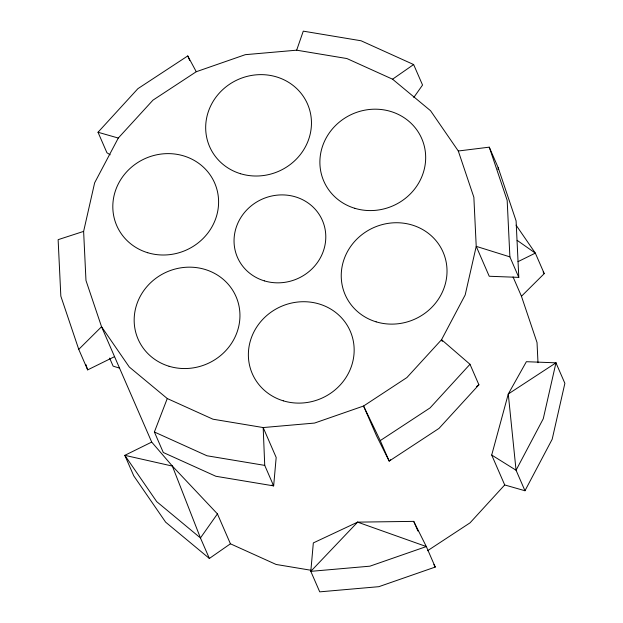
<?xml version="1.0" encoding="UTF-8"?>
<svg xmlns="http://www.w3.org/2000/svg" width="623" height="623" viewBox="0 0 623 623"><rect width="100%" height="100%" fill="white"/><g stroke="black" fill="none" stroke-linecap="round" stroke-linejoin="round"><path stroke-width="0.93" d="M498.065 169.612L498.174 167.665L489.257 147.16L458.294 151L430.563 110.738L392.568 79.199L346.902 58.546L296.665 50.183L245.291 54.676L196.268 71.723L152.954 100.163L118.292 138.049L94.641 182.812L83.622 231.39L85.974 280.482L101.549 326.74L151.701 442.089L172.353 466.074L217.427 513.889L230.432 543.801L276.098 564.454L311.173 570.294M491.703 455.039L508.275 394.001L526.373 361.698L555.957 362.827L564.874 383.332L552.188 439.238L524.979 490.745L504.708 484.951L491.703 455.039L516.062 470.233L524.979 490.745M296.665 50.183L303.276 31.15L361.083 40.775L413.633 64.543L422.55 85.047L413.789 97.468M167.268 398.541L212.941 419.193L263.179 427.557L276.176 457.461L273.653 485.893L215.854 476.268L163.296 452.508L154.379 431.996L167.268 398.541L129.273 367.002L101.549 326.74L78.755 349.378L87.672 369.883L114.554 356.644M217.427 513.889L200.45 537.953L209.367 558.457L230.432 543.801M110.185 154.792L106.938 152.767L98.021 132.255L137.909 88.661L187.757 55.938L196.268 71.723M469.991 364.276L430.104 407.878L380.256 440.601L389.18 461.106L439.02 428.39L478.908 384.788L469.991 364.276L441.551 339.691L465.194 294.928L476.221 246.35L473.862 197.257L458.294 151M504.708 484.951L470.046 522.837L427.534 550.748M537.992 362.726L537.026 342.518L521.451 296.26L544.245 273.622L535.328 253.117L516.078 225.152M390.551 459.751L389.18 461.106L376.572 435.921L363.567 406.017L406.881 377.577L441.551 339.691L442.314 341.451M476.579 386.533L478.908 384.788M392.568 79.199L413.633 64.543M151.701 442.089L124.826 455.335L133.743 475.84L165.648 522.175L209.367 558.457M517.986 261.66L535.328 253.117L517.137 240.346M435.243 567.062L378.846 586.679L319.724 591.85L310.807 571.346L313.33 542.913L357.625 522.136L413.727 521.373L426.327 546.558L435.243 567.062L433.904 564.57M83.622 231.39L58.126 239.668L60.836 296.151L78.755 349.378M518.803 277.383L489.226 276.254L476.221 246.35L509.887 256.871L518.803 277.383L516.093 220.892L498.174 167.665M271.924 485.021L273.653 485.893L264.736 465.389L206.937 455.763L154.379 431.996M98.021 132.255L118.292 138.049M119.484 368.115L113.113 366.129L109.625 358.1M543.147 272.025L544.245 273.622M380.256 440.601L363.567 406.017L314.553 423.064L263.179 427.557L264.736 465.389M513.04 276.908L521.451 296.26M413.727 521.373L417.932 531.045M187.757 55.938L189.688 60.392M489.257 147.16L507.177 200.388L509.887 256.871M85.818 364.377L87.672 369.883M555.957 362.827L543.272 418.726L516.062 470.233L508.275 394.001L555.957 362.827M357.625 522.136L310.807 571.346L369.93 566.175L426.327 546.558L357.625 522.136M172.353 466.074L124.826 455.335L156.731 501.663L200.45 537.953L172.353 466.074M264.323 280.864A46.312 43.517 -23.5 0 0 325.081 229.178A46.312 43.517 -23.5 0 0 250.353 206.571A46.312 43.517 -23.5 0 0 264.323 280.864M376.144 321.842A53.399 50.175 -23.5 0 0 446.2 262.252A53.399 50.175 -23.5 0 0 360.039 236.187A53.399 50.175 -23.5 0 0 376.144 321.842M354.799 208.3A53.399 50.175 -23.5 0 0 424.855 148.71A53.399 50.175 -23.5 0 0 338.694 122.638A53.399 50.175 -23.5 0 0 354.799 208.3M240.587 173.739A53.399 50.175 -23.5 0 0 310.643 114.157A53.399 50.175 -23.5 0 0 224.482 88.084A53.399 50.175 -23.5 0 0 240.587 173.739M283.286 400.83A53.399 50.175 -23.5 0 0 353.342 341.24A53.399 50.175 -23.5 0 0 267.181 315.168A53.399 50.175 -23.5 0 0 283.286 400.83M169.074 366.269A53.399 50.175 -23.5 0 0 239.131 306.687A53.399 50.175 -23.5 0 0 152.97 280.615A53.399 50.175 -23.5 0 0 169.074 366.269M147.721 252.728A53.399 50.175 -23.5 0 0 217.777 193.138A53.399 50.175 -23.5 0 0 131.617 167.073A53.399 50.175 -23.5 0 0 147.721 252.728"/></g></svg>
